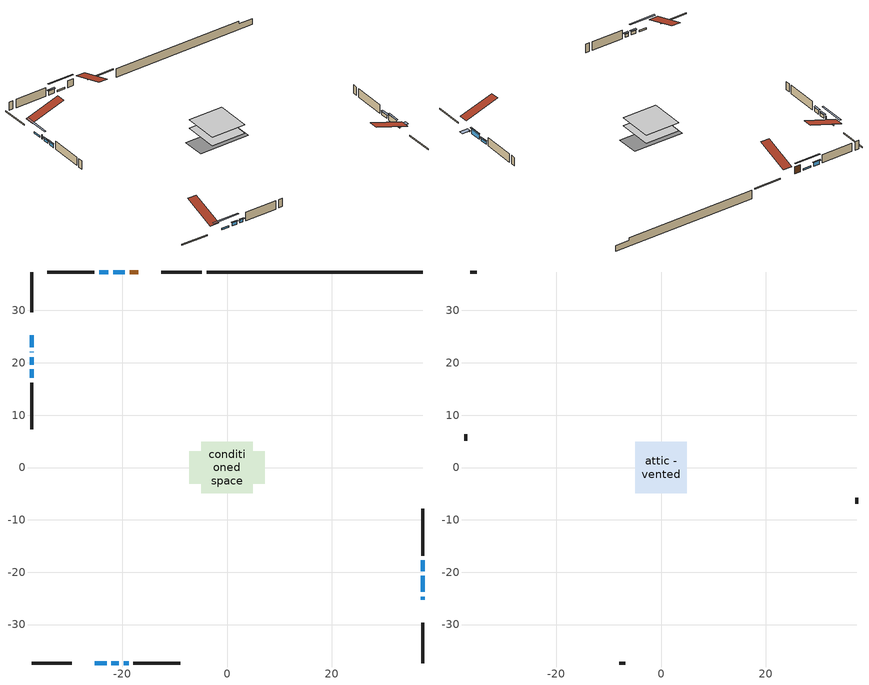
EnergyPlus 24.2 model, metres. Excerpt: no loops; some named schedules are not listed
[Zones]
conditioned space
 floor outside (Floor1 construction): -0.26,-0.26 -0.26,0.26 0.26,0.26 0.26,-0.26 z0.61
 floor adiabatic (AdiabaticFloorConstruction): -4.88,-4.88 -4.88,4.88 4.88,4.88 4.88,-4.88 z0.61
 floor foundation (Slab1 construction): -7.2,-3.11 -7.2,3.11 7.2,3.11 7.2,-3.11 z-1.83
 wall outside (RimJoist1 construction): -4.83,37.35 -12.56,37.35 / -37.35,-37.35 -29.62,-37.35 / -37.35,37.35 -37.35,29.62 / 37.35,-37.35 37.35,-29.62 z0.61:0.91
 wall outside (AdiabaticWallConstruction 1): -16.92,37.35 -18.59,37.35 z0.61:2.64
 wall outside (AdiabaticWallConstruction): 37.35,-25.26 37.35,-24.69 z0.61:0.82; -19.52,37.35 -21.76,37.35 / -25.26,-37.35 -23.02,-37.35 / -37.35,25.26 -37.35,23.02 z0.61:1.07; -37.35,22.09 -37.35,22 z0.61:1.83; 37.35,-23.77 37.35,-20.72 z0.61:2.13; 37.35,-19.79 37.35,-17.76 / -22.09,-37.35 -20.69,-37.35 / -19.77,-37.35 -18.8,-37.35 / -37.35,21.07 -37.35,19.67 z0.61:1.53; -22.68,37.35 -24.41,37.35 / -37.35,18.74 -37.35,17.17 z0.61:1.73
 wall outside (Wall1 construction): -25.34,37.35 -34.31,37.35 / -17.87,-37.35 -8.9,-37.35 / -37.35,16.24 -37.35,7.27 / 37.35,-16.83 37.35,-7.86 z0.61:3.05
 wall foundation (FoundationWall1 construction): -3.9,37.35,-1.83 -3.9,37.35,0.61 33.23,37.35,0.61 33.23,37.35,-0.13 37.35,37.35,-0.13 37.35,37.35,-1.83
 window (WindowConstruction 7): 37.35,-25.26 37.35,-24.7 z0.61:0.81
 window (WindowConstruction 9): -19.52,37.35 -21.75,37.35 z0.61:1.07
 window (WindowConstruction 10): -25.26,-37.35 -23.02,-37.35 z0.61:1.07
 window (WindowConstruction 11): -37.35,25.26 -37.35,23.02 z0.61:1.07
 window (WindowConstruction 8): -37.35,22.09 -37.35,22 z0.61:1.83
 window (WindowConstruction): 37.35,-23.77 37.35,-20.72 z0.61:2.13
 window (WindowConstruction 1): 37.35,-19.79 37.35,-17.76 z0.61:1.52
 window (WindowConstruction 2): -22.68,37.35 -24.41,37.35 z0.61:1.73
 window (WindowConstruction 3): -22.09,-37.35 -20.7,-37.35 z0.61:1.52
 window (WindowConstruction 4): -19.77,-37.35 -18.8,-37.35 z0.61:1.52
 window (WindowConstruction 5): -37.35,21.07 -37.35,19.67 z0.61:1.52
 window (WindowConstruction 6): -37.35,18.74 -37.35,17.17 z0.61:1.73
 door (Door): -16.92,37.35 -18.59,37.35 z0.61:2.64
 ceiling adiabatic (AdiabaticFloorConstruction): 4.88,-4.88 4.88,4.88 -4.88,4.88 -4.88,-4.88 z0.61
attic - vented
 floor to conditioned space (Floor2 construction Reversed): -4.88,-4.88 -4.88,4.88 4.88,4.88 4.88,-4.88 z3.05
 wall outside (Wall2 construction): -35.24,37.35 -36.42,37.35 / -7.97,-37.35 -6.79,-37.35 / -37.35,6.34 -37.35,5.16 / 37.35,-6.93 37.35,-5.74 z0.61:3.05
 roof outside (Roof1 construction): -16,37.35,3.05 -16,27.85,6.22 -13.49,27.85,6.22 -13.49,37.35,3.05; -26.18,-37.35,3.05 -26.18,-27.85,6.22 -28.69,-27.85,6.22 -28.69,-37.35,3.05; -37.35,26.18,3.05 -27.85,26.18,6.22 -27.85,28.69,6.22 -37.35,28.69,3.05; 37.35,-26.18,3.05 27.85,-26.18,6.22 27.85,-28.69,6.22 37.35,-28.69,3.05
shading: 37.35,-24.4 37.35,-25.55 39.79,-25.55 39.79,-24.4 z1.11; -24.39,37.35 -16.88,37.35 -16.88,37.76 -24.39,37.76 z3.71; -20.38,-37.35 -27.89,-37.35 -27.89,-37.76 -20.38,-37.76 z3.71; -37.35,20.38 -37.35,27.89 -37.76,27.89 -37.76,20.38 z3.71; 37.35,-20.52 37.35,-23.97 37.76,-23.97 37.76,-20.52 z2.34; 37.35,-17.56 37.35,-19.99 37.76,-19.99 37.76,-17.56 z1.73; -24.61,37.35 -22.48,37.35 -22.48,37.76 -24.61,37.76 z1.93; -20.49,-37.35 -22.29,-37.35 -22.29,-37.76 -20.49,-37.76 z1.73; -18.6,-37.35 -19.97,-37.35 -19.97,-37.76 -18.6,-37.76 z1.73; -37.35,19.47 -37.35,21.27 -37.76,21.27 -37.76,19.47 z1.73; -37.35,16.97 -37.35,18.94 -37.76,18.94 -37.76,16.97 z1.93
[Building]
Building 1: Terrain=Suburbs
[Site:Location]
Edmonton Intl AP_AB: Latitude {deg}=53.31; Longitude {deg}=-113.58; Time Zone {hr}=-7; Elevation {m}=723; Keep Site Location Information=Yes
[Site:GroundTemperature:Shallow]
-1.56185, -3.61833, -3.78302, -2.80711, 1.11059, 5.01004, 8.39065, 10.5322, 10.7141, 8.97234, 5.67794, 1.89811
[Site:WaterMainsTemperature]
Calculation Method=Schedule; Temperature Schedule=mains temperature schedule
[Material] Roughness=Rough; Thermal Absorptance=0.9
Name | Thickness {m} | Conductivity {W/m-K} | Density {kg/m3} | Specific Heat {J/kg-K} | Solar Absorptance | Visible Absorptance
asphalt or fiberglass shingles | 0.00635 | 0.162714 | 1121.4 | 1465.45 | 0.4 | 0.4
ceiling loosefill ins | 0.169333 | 0.0480833 | 16.02 | 1046.75 | 0.7 | 0.7
ceiling stud and cavity | 0.1397 | 0.146109 | 65.682 | 1177.47 | 0.7 | 0.7
concrete 4.0 in. | 0.1016 | 1.803125 | 2242.8 | 837.4 | 0.7 | 0.7
concrete 8.0 in. | 0.2032 | 1.803125 | 2242.8 | 837.4 | 0.7 | 0.7
door material | 0.04445 | 0.053851 | 512.64 | 1214.23 | 0.7 | 0.7
exterior vertical ins | 0.0462892 | 0.029427 | 32.04 | 1214.23 | 0.7 | 0.7
floor covering | 0.0127 | 0.0433444 | 54.468 | 1339.84 | 0.6 | 0.6
floor rigid ins | 0.051816 | 0.029427 | 32.04 | 1214.23 | 0.7 | 0.7
floor rigid ins 1; wall rigid ins | 0.512978 | 0.029427 | 32.04 | 1214.23 | 0.7 | 0.7
floor stud and cavity | 0.1397 | 0.0910672 | 92.3553 | 1139.71 | 0.7 | 0.7
floor stud and cavity 1 | 0.1397 | 1.75129 | 37.0049 | 1207.88 | 0.7 | 0.7
furniture material conditioned space 1 | 0.1524 | 0.115458 | 640.8 | 1214.23 | 0.6 | 0.6
gypsum board | 0.0127 | 0.160291 | 801 | 837.4 | 0.6 | 0.6
gypsum board 1 | 0.0127 | 0.160291 | 801 | 837.4 | 0.7 | 0.7
osb sheathing 0.5 in. | 0.0127 | 0.115458 | 512.64 | 1214.23 | 0.7 | 0.7
osb sheathing 0.75 in. | 0.01905 | 0.115458 | 512.64 | 1214.23 | 0.7 | 0.7
osb sheathing 2.0 in. | 0.0508 | 0.115458 | 512.64 | 1214.23 | 0.7 | 0.7
rim joist stud and cavity | 0.0508 | 0.0296634 | 125.044 | 1163.47 | 0.6 | 0.6
wall stud and cavity | 0.1397 | 0.0935595 | 139.0536 | 1170.24 | 0.7 | 0.7
wall stud and cavity 1 | 0.0889 | 6.1454 | 50.32683 | 1063.81 | 0.6 | 0.6
wall stud and cavity 2 | 0.0889 | 0.380278 | 52.3479 | 1209.89 | 0.7 | 0.7
wall stud and cavity 3 | 0.0889 | 0.391764 | 83.0341 | 1211.67 | 0.7 | 0.7
wood siding | 0.0254 | 0.102417 | 544.68 | 1172.36 | 0.4 | 0.4
wood siding 1 | 0.00254 | 0.102417 | 544.68 | 1172.36 | 0.4 | 0.4
wood siding 2; wood siding 3; wood siding 4 | 0.0254 | 0.102417 | 544.68 | 1172.36 | 0.7 | 0.7
[WindowMaterial:SimpleGlazingSystem]
Name | U-Factor {W/m2-K} | Solar Heat Gain Coefficient
WindowMaterial | 3.296079 | 0.7
WindowMaterial 1 | 4.08475 | 0.55
WindowMaterial 2 | 3.91385 | 0.56
WindowMaterial 3 | 4.17333 | 0.54
WindowMaterial 4 | 4.29881 | 0.54
WindowMaterial 5 | 2.92871 | 0.61
WindowMaterial 6 | 3.276206 | 0.41
WindowMaterial 7 | 5.29928 | 0.49
[Construction]
AdiabaticFloorConstruction: floor stud and cavity 1, floor rigid ins 1, osb sheathing 0.75 in., floor covering
AdiabaticWallConstruction: wood siding 3, wall rigid ins, wall stud and cavity 2, gypsum board
AdiabaticWallConstruction 1: wood siding 4, wall rigid ins, wall stud and cavity 2, gypsum board
Door: door material
Floor1 construction: floor stud and cavity, floor rigid ins, osb sheathing 0.75 in., floor covering
Floor2 construction Reversed: gypsum board, ceiling stud and cavity, ceiling loosefill ins
FoundationWall1 construction: concrete 8.0 in., gypsum board 1
furniture construction conditioned space 1: furniture material conditioned space 1
PartitionWallConstruction: gypsum board, wall stud and cavity 3, gypsum board
RimJoist1 construction: wood siding 2, osb sheathing 2.0 in., rim joist stud and cavity
Roof1 construction: asphalt or fiberglass shingles
Slab1 construction: concrete 4.0 in.
Wall1 construction: wood siding, osb sheathing 0.5 in., wall stud and cavity, gypsum board
Wall2 construction: wood siding 1, wall stud and cavity 1
WindowConstruction: WindowMaterial
WindowConstruction 1: WindowMaterial 1
WindowConstruction 10; WindowConstruction 11; WindowConstruction 9: WindowMaterial 7
WindowConstruction 2: WindowMaterial 2
WindowConstruction 3; WindowConstruction 5: WindowMaterial 3
WindowConstruction 4: WindowMaterial 4
WindowConstruction 6: WindowMaterial 5
WindowConstruction 7; WindowConstruction 8: WindowMaterial 6
[Zone] Multiplier=1; Part of Total Floor Area=Yes
Name | Volume {m3}
attic - vented | 48.9867
conditioned space | 471.5
[Space]
Name | Zone | Volume {m3}
attic - vented 1 | attic - vented | 48.9867
conditioned space 1 | conditioned space | 471.5
[ZoneInfiltration:EffectiveLeakageArea]
infil attic - vented 1: Zone or Space=attic - vented 1; Schedule=Always On Discrete; Effective Air Leakage Area {cm2}=3312.7; Stack Coefficient=0.000389891; Wind Coefficient=1.33411e-05
[ZoneMixing]
whole house fan mix: Zone or Space=attic - vented; Schedule=Always On Continuous; Design Flow Rate Calculation Method=Flow/Zone; Design Flow Rate {m3/s}=0; Source Zone or Space=conditioned space
[SurfaceProperty:ExposedFoundationPerimeter]
Slab1: Exposed Perimeter Calculation Method=TotalExposedPerimeter; Total Exposed Perimeter {m}=41.251
[InternalMass] Zone or ZoneList=conditioned space; Space or SpaceList=conditioned space 1
Name | Construction | Surface Area {m2}
furniture mass conditioned space 1 | furniture construction conditioned space 1 | 74.0557
partition wall mass | PartitionWallConstruction | 185.139
[Lights]
interior lighting: Zone or ZoneList or Space or SpaceList=conditioned space 1; Schedule=interior lighting schedule; Design Level Calculation Method=LightingLevel; Lighting Level {W}=343.2; Return Air Fraction=0; Fraction Radiant=0.6; Fraction Visible=0.2; Fraction Replaceable=1
[People]
occupants: Zone or ZoneList or Space or SpaceList=conditioned space 1; Number of People Schedule=occupants schedule; Number of People Calculation Method=People; Number of People=3; Fraction Radiant=0.314171; Sensible Heat Fraction=0.56303; Activity Level Schedule=occupants activity schedule; Carbon Dioxide Generation Rate {m3/s-W}=0; Enable ASHRAE 55 Comfort Warnings=No; Mean Radiant Temperature Calculation Type=EnclosureAveraged
[ElectricEquipment] Zone or ZoneList or Space or SpaceList=conditioned space 1; Design Level Calculation Method=EquipmentLevel
Name | Schedule | Design Level {W} | Fraction Latent | Fraction Radiant | Fraction Lost
clothes dryer | clothes dryer schedule | 140.772 | 0.015 | 0.081 | 0.85
clothes washer | clothes washer schedule | 32.1985 | 0.03 | 0.162 | 0.7
cooking range | cooking range schedule | 215.147 | 0.08 | 0.432 | 0.2
dishwasher | dishwasher schedule | 66.8632 | 0.3 | 0.18 | 0.4
fridge | fridge schedule | 72.9452 | 0 | 0.6 | 0
mech vent bath fan 0 | mech vent bath fan 0 schedule | 50.2 | 0 | 0 | 1
mech vent bath fan 1 | mech vent bath fan 1 schedule | 50.2 | 0 | 0 | 1
mech vent house fan | mech vent house fan schedule | 0 | 0 | 0 | 1
mech vent house fan cfis | mech vent house fan cfis schedule | 0 | 0 | 0 | 0
mech vent range fan 0 | mech vent range fan 0 schedule | 57 | 0 | 0 | 1
misc plug loads | misc plug loads schedule | 494.7 | 0.045 | 0.513 | 0.1
whole house fan | Always On Discrete | 0 | 0 | 0 | 1
[OtherEquipment] Zone or ZoneList or Space or SpaceList=conditioned space 1; Design Level Calculation Method=EquipmentLevel
Name | Fuel Type | Schedule | Design Level {W} | Fraction Latent | Fraction Radiant | Fraction Lost
clothes dryer 1 | Electricity | clothes dryer schedule | 0 | 0.015 | 0.081 | 0.85
cooking range 1 | Electricity | cooking range schedule | 0 | 0.08 | 0.432 | 0.2
general water use latent | None | general water use schedule | 62.594 | 1 | 0 | 0
general water use sensible | None | general water use schedule | -61.6891 | 0 | 0.6 | 0
mech vent house fan latent load | None | Always On Discrete | 0 | 1 | 0 | 0
mech vent house fan sensible load | None | Always On Discrete | 0 | 0 | 0 | 0
water heater energy adjustment1 | NaturalGas | Always On Discrete | 0.01 | 0 | 0 | 1
[ZoneInfiltration:DesignFlowRate] Zone or ZoneList or Space or SpaceList=conditioned space 1; Schedule=Always On Discrete; Design Flow Rate Calculation Method=Flow/Zone; Design Flow Rate {m3/s}=0
infil flow; natural vent flow; whole house fan flow
[AvailabilityManager:Scheduled]
furnace airloop Availability Manager: Schedule=Always On Discrete
[Foundation:Kiva]
Foundation Kiva 1: Initial Indoor Air Temperature {C}=18; Wall Height Above Grade {m}=0.609996; Wall Depth Below Slab {m}=0.2032; Custom Block Material Name 1=exterior vertical ins; Custom Block Depth 1 {m}=2.43998; Custom Block X Position 1 {m}=0.2159; Custom Block Z Position 1 {m}=0
[Foundation:Kiva:Settings]
Soil Conductivity {W/m-K}=0.849921; Soil Density {kg/m3}=1842.3; Soil Specific Heat {J/kg-K}=418.7; Ground Solar Absorptivity=0.9; Ground Thermal Absorptivity=0.9; Ground Surface Roughness {m}=0.03; Far-Field Width {m}=40; Deep-Ground Boundary Condition=ZeroFlux; Deep-Ground Depth {m}=40; Minimum Cell Dimension {m}=0.2; Maximum Cell Growth Coefficient=3; Simulation Timestep=Timestep
[Exterior:Lights]
exterior lighting: Schedule=exterior lighting schedule; Design Level {W}=75.6
[EnergyManagementSystem:GlobalVariable]
furnace_airloop_Fan_RTF
infil_program_Qfan
infil_program_Qinf
natural_vent_program_Qnv
natural_vent_program_Qwhf
[EnergyManagementSystem:Sensor]
Name | Output:Variable or Output:Meter Index Key | Output:Variable or Output:Meter
airflow_gain | infil flow | Infiltration Sensible Heat Gain Energy
airflow_gain_1 | natural vent flow | Infiltration Sensible Heat Gain Energy
airflow_gain_2 | whole house fan flow | Infiltration Sensible Heat Gain Energy
airflow_loss | infil flow | Infiltration Sensible Heat Loss Energy
airflow_loss_1 | natural vent flow | Infiltration Sensible Heat Loss Energy
airflow_loss_2 | whole house fan flow | Infiltration Sensible Heat Loss Energy
clg_load_cond |  | Cooling:EnergyTransfer:Zone:CONDITIONED SPACE
clg_sp_s; clg_sp_s_1 | cooling setpoint | Schedule Value
clothes_dryer_exhaust_0_sch_s | clothes dryer exhaust 0 schedule | Schedule Value
cool_season | cooling season schedule | Schedule Value
htg_load_cond |  | Heating:EnergyTransfer:Zone:CONDITIONED SPACE
htg_sp_s; htg_sp_s_1 | heating setpoint | Schedule Value
ig_ee_conv | clothes dryer | Electric Equipment Convective Heating Energy
ig_ee_conv_2 | cooking range | Electric Equipment Convective Heating Energy
ig_ee_conv_4 | fridge | Electric Equipment Convective Heating Energy
ig_ee_conv_5 | misc plug loads | Electric Equipment Convective Heating Energy
ig_ee_conv_6 | whole house fan | Electric Equipment Convective Heating Energy
ig_ee_rad | clothes dryer | Electric Equipment Radiant Heating Energy
ig_ee_rad_2 | cooking range | Electric Equipment Radiant Heating Energy
ig_ee_rad_4 | fridge | Electric Equipment Radiant Heating Energy
ig_ee_rad_5 | misc plug loads | Electric Equipment Radiant Heating Energy
ig_ee_rad_6 | whole house fan | Electric Equipment Radiant Heating Energy
ig_lgt_conv | interior lighting | Lights Convective Heating Energy
ig_lgt_rad | interior lighting | Lights Radiant Heating Energy
ig_lgt_vis | interior lighting | Lights Visible Radiation Heating Energy
ig_oe_conv | clothes dryer 1 | Other Equipment Convective Heating Energy
ig_oe_conv_1 | cooking range 1 | Other Equipment Convective Heating Energy
ig_oe_conv_2 | general water use latent | Other Equipment Convective Heating Energy
ig_oe_conv_3 | general water use sensible | Other Equipment Convective Heating Energy
ig_oe_conv_4 | water heater energy adjustment1 | Other Equipment Convective Heating Energy
ig_oe_rad | clothes dryer 1 | Other Equipment Radiant Heating Energy
ig_oe_rad_1 | cooking range 1 | Other Equipment Radiant Heating Energy
ig_oe_rad_2 | general water use latent | Other Equipment Radiant Heating Energy
ig_oe_rad_3 | general water use sensible | Other Equipment Radiant Heating Energy
ig_oe_rad_4 | water heater energy adjustment1 | Other Equipment Radiant Heating Energy
ig_ppl_conv | occupants | People Convective Heating Energy
ig_ppl_rad | occupants | People Radiant Heating Energy
im_conv | furniture mass conditioned space 1 | Surface Inside Face Convection Heat Gain Energy
im_conv_1 | partition wall mass | Surface Inside Face Convection Heat Gain Energy
im_ig | furniture mass conditioned space 1 | Surface Inside Face Internal Gains Radiation Heat Gain Energy
im_ig_1 | partition wall mass | Surface Inside Face Internal Gains Radiation Heat Gain Energy
im_lgt | furniture mass conditioned space 1 | Surface Inside Face Lights Radiation Heat Gain Energy
im_lgt_1 | partition wall mass | Surface Inside Face Lights Radiation Heat Gain Energy
im_sol | furniture mass conditioned space 1 | Surface Inside Face Solar Radiation Heat Gain Energy
im_sol_1 | partition wall mass | Surface Inside Face Solar Radiation Heat Gain Energy
im_surf | furniture mass conditioned space 1 | Surface Inside Face Net Surface Thermal Radiation Heat Gain Energy
im_surf_1 | partition wall mass | Surface Inside Face Net Surface Thermal Radiation Heat Gain Energy
mech_vent_bath_fan_0_sch_s | mech vent bath fan 0 schedule | Schedule Value
mech_vent_bath_fan_1_sch_s | mech vent bath fan 1 schedule | Schedule Value
mech_vent_range_fan_0_sch_s | mech vent range fan 0 schedule | Schedule Value
mv_conv | mech vent bath fan 0 | Electric Equipment Convective Heating Energy
mv_conv_1 | mech vent bath fan 1 | Electric Equipment Convective Heating Energy
mv_conv_2 | mech vent house fan | Electric Equipment Convective Heating Energy
mv_conv_3 | mech vent house fan cfis | Electric Equipment Convective Heating Energy
mv_conv_4 | mech vent range fan 0 | Electric Equipment Convective Heating Energy
mv_conv_5 | mech vent house fan latent load | Other Equipment Convective Heating Energy
mv_conv_6 | mech vent house fan sensible load | Other Equipment Convective Heating Energy
mv_rad | mech vent bath fan 0 | Electric Equipment Radiant Heating Energy
mv_rad_1 | mech vent bath fan 1 | Electric Equipment Radiant Heating Energy
mv_rad_2 | mech vent house fan | Electric Equipment Radiant Heating Energy
mv_rad_3 | mech vent house fan cfis | Electric Equipment Radiant Heating Energy
mv_rad_4 | mech vent range fan 0 | Electric Equipment Radiant Heating Energy
mv_rad_5 | mech vent house fan latent load | Other Equipment Radiant Heating Energy
mv_rad_6 | mech vent house fan sensible load | Other Equipment Radiant Heating Energy
natural_vent_s | natural vent schedule | Schedule Value
out_pb_s |  | Site Outdoor Air Barometric Pressure
out_wt_s |  | Site Outdoor Air Humidity Ratio
site_vw_s |  | Site Wind Speed
ss_back_out | Window1 | Surface Window Shortwave from Zone Back Out Window Heat Transfer Rate
ss_back_out_1 | Window10 | Surface Window Shortwave from Zone Back Out Window Heat Transfer Rate
ss_back_out_10 | Window8 | Surface Window Shortwave from Zone Back Out Window Heat Transfer Rate
ss_back_out_11 | Window9 | Surface Window Shortwave from Zone Back Out Window Heat Transfer Rate
ss_back_out_2 | Window12 | Surface Window Shortwave from Zone Back Out Window Heat Transfer Rate
ss_back_out_3 | Window14 | Surface Window Shortwave from Zone Back Out Window Heat Transfer Rate
ss_back_out_4 | Window2 | Surface Window Shortwave from Zone Back Out Window Heat Transfer Rate
ss_back_out_5 | Window3 | Surface Window Shortwave from Zone Back Out Window Heat Transfer Rate
ss_back_out_6 | Window4 | Surface Window Shortwave from Zone Back Out Window Heat Transfer Rate
ss_back_out_7 | Window5 | Surface Window Shortwave from Zone Back Out Window Heat Transfer Rate
ss_back_out_8 | Window6 | Surface Window Shortwave from Zone Back Out Window Heat Transfer Rate
ss_back_out_9 | Window7 | Surface Window Shortwave from Zone Back Out Window Heat Transfer Rate
ss_conv | Door1 | Surface Inside Face Convection Heat Gain Energy
ss_conv_1 | Window1 | Surface Inside Face Convection Heat Gain Energy
ss_conv_10 | Window7 | Surface Inside Face Convection Heat Gain Energy
ss_conv_11 | Window8 | Surface Inside Face Convection Heat Gain Energy
ss_conv_12 | Window9 | Surface Inside Face Convection Heat Gain Energy
ss_conv_2 | Window10 | Surface Inside Face Convection Heat Gain Energy
ss_conv_3 | Window12 | Surface Inside Face Convection Heat Gain Energy
ss_conv_4 | Window14 | Surface Inside Face Convection Heat Gain Energy
ss_conv_5 | Window2 | Surface Inside Face Convection Heat Gain Energy
ss_conv_6 | Window3 | Surface Inside Face Convection Heat Gain Energy
ss_conv_7 | Window4 | Surface Inside Face Convection Heat Gain Energy
ss_conv_8 | Window5 | Surface Inside Face Convection Heat Gain Energy
ss_conv_9 | Window6 | Surface Inside Face Convection Heat Gain Energy
ss_ig | Door1 | Surface Inside Face Internal Gains Radiation Heat Gain Energy
ss_ig_1 | Window1 | Surface Inside Face Internal Gains Radiation Heat Gain Energy
ss_ig_10 | Window7 | Surface Inside Face Internal Gains Radiation Heat Gain Energy
ss_ig_11 | Window8 | Surface Inside Face Internal Gains Radiation Heat Gain Energy
ss_ig_12 | Window9 | Surface Inside Face Internal Gains Radiation Heat Gain Energy
ss_ig_2 | Window10 | Surface Inside Face Internal Gains Radiation Heat Gain Energy
ss_ig_3 | Window12 | Surface Inside Face Internal Gains Radiation Heat Gain Energy
ss_ig_4 | Window14 | Surface Inside Face Internal Gains Radiation Heat Gain Energy
ss_ig_5 | Window2 | Surface Inside Face Internal Gains Radiation Heat Gain Energy
ss_ig_6 | Window3 | Surface Inside Face Internal Gains Radiation Heat Gain Energy
ss_ig_7 | Window4 | Surface Inside Face Internal Gains Radiation Heat Gain Energy
ss_ig_8 | Window5 | Surface Inside Face Internal Gains Radiation Heat Gain Energy
ss_ig_9 | Window6 | Surface Inside Face Internal Gains Radiation Heat Gain Energy
ss_lgt | Door1 | Surface Inside Face Lights Radiation Heat Gain Energy
ss_sol | Door1 | Surface Inside Face Solar Radiation Heat Gain Energy
ss_surf | Door1 | Surface Inside Face Net Surface Thermal Radiation Heat Gain Energy
ss_surf_1 | Window1 | Surface Inside Face Net Surface Thermal Radiation Heat Gain Energy
ss_surf_10 | Window7 | Surface Inside Face Net Surface Thermal Radiation Heat Gain Energy
ss_surf_11 | Window8 | Surface Inside Face Net Surface Thermal Radiation Heat Gain Energy
ss_surf_12 | Window9 | Surface Inside Face Net Surface Thermal Radiation Heat Gain Energy
ss_surf_2 | Window10 | Surface Inside Face Net Surface Thermal Radiation Heat Gain Energy
ss_surf_3 | Window12 | Surface Inside Face Net Surface Thermal Radiation Heat Gain Energy
ss_surf_4 | Window14 | Surface Inside Face Net Surface Thermal Radiation Heat Gain Energy
ss_surf_5 | Window2 | Surface Inside Face Net Surface Thermal Radiation Heat Gain Energy
ss_surf_6 | Window3 | Surface Inside Face Net Surface Thermal Radiation Heat Gain Energy
ss_surf_7 | Window4 | Surface Inside Face Net Surface Thermal Radiation Heat Gain Energy
ss_surf_8 | Window5 | Surface Inside Face Net Surface Thermal Radiation Heat Gain Energy
ss_surf_9 | Window6 | Surface Inside Face Net Surface Thermal Radiation Heat Gain Energy
ss_trans_in | Window1 | Surface Window Transmitted Solar Radiation Rate
ss_trans_in_1 | Window10 | Surface Window Transmitted Solar Radiation Rate
ss_trans_in_10 | Window8 | Surface Window Transmitted Solar Radiation Rate
ss_trans_in_11 | Window9 | Surface Window Transmitted Solar Radiation Rate
ss_trans_in_2 | Window12 | Surface Window Transmitted Solar Radiation Rate
ss_trans_in_3 | Window14 | Surface Window Transmitted Solar Radiation Rate
ss_trans_in_4 | Window2 | Surface Window Transmitted Solar Radiation Rate
ss_trans_in_5 | Window3 | Surface Window Transmitted Solar Radiation Rate
ss_trans_in_6 | Window4 | Surface Window Transmitted Solar Radiation Rate
ss_trans_in_7 | Window5 | Surface Window Transmitted Solar Radiation Rate
ss_trans_in_8 | Window6 | Surface Window Transmitted Solar Radiation Rate
ss_trans_in_9 | Window7 | Surface Window Transmitted Solar Radiation Rate
ss_trans_out | Window1 | Surface Inside Face Initial Transmitted Diffuse Transmitted Out Window Solar Radiation Rate
ss_trans_out_1 | Window10 | Surface Inside Face Initial Transmitted Diffuse Transmitted Out Window Solar Radiation Rate
ss_trans_out_10 | Window8 | Surface Inside Face Initial Transmitted Diffuse Transmitted Out Window Solar Radiation Rate
ss_trans_out_11 | Window9 | Surface Inside Face Initial Transmitted Diffuse Transmitted Out Window Solar Radiation Rate
ss_trans_out_2 | Window12 | Surface Inside Face Initial Transmitted Diffuse Transmitted Out Window Solar Radiation Rate
ss_trans_out_3 | Window14 | Surface Inside Face Initial Transmitted Diffuse Transmitted Out Window Solar Radiation Rate
ss_trans_out_4 | Window2 | Surface Inside Face Initial Transmitted Diffuse Transmitted Out Window Solar Radiation Rate
ss_trans_out_5 | Window3 | Surface Inside Face Initial Transmitted Diffuse Transmitted Out Window Solar Radiation Rate
ss_trans_out_6 | Window4 | Surface Inside Face Initial Transmitted Diffuse Transmitted Out Window Solar Radiation Rate
ss_trans_out_7 | Window5 | Surface Inside Face Initial Transmitted Diffuse Transmitted Out Window Solar Radiation Rate
ss_trans_out_8 | Window6 | Surface Inside Face Initial Transmitted Diffuse Transmitted Out Window Solar Radiation Rate
ss_trans_out_9 | Window7 | Surface Inside Face Initial Transmitted Diffuse Transmitted Out Window Solar Radiation Rate
s_conv | Floor1 | Surface Inside Face Convection Heat Gain Energy
s_conv_1 | Floor2 | Surface Inside Face Convection Heat Gain Energy
